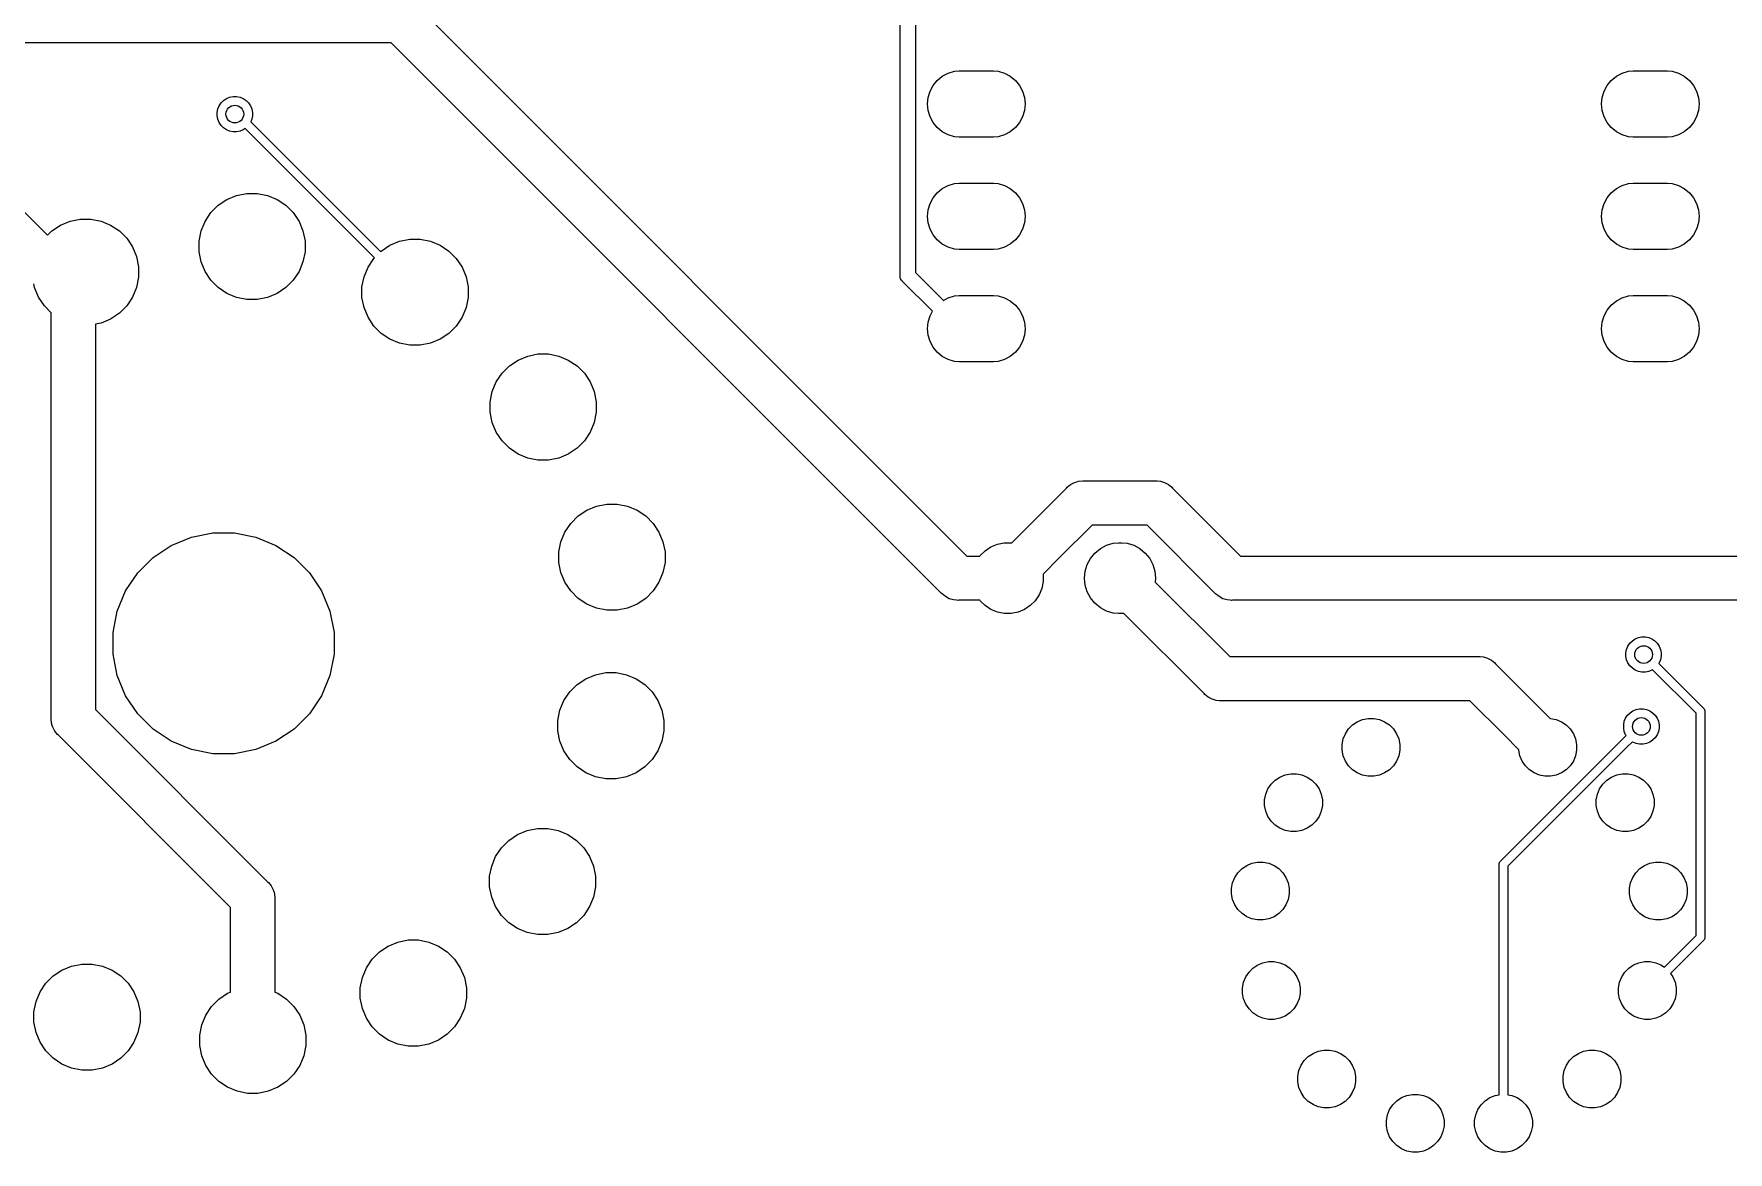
# Model space of a CAD drawing. Extents: x 69 to 174, y -100 to -50.
# Drawn here: x 113.82 to 152.13, y -100.4 to -75.12 of the extents above; entities that cross this region are included whole.
import ezdxf

# ---------------------------------------------------------------- set-up
doc = ezdxf.new("R2010")
doc.units = 0
doc.layers.add('BLACK', color=7, linetype='CONTINUOUS')

msp = doc.modelspace()

# ---------------------------------------------------------------- linework, layer by layer
at = {"layer": 'BLACK', "linetype": 'CONTINUOUS'}
for p, q in [((133.406, -80.5812), (133.406, -66.597)), ((133.756, -66.5331), (133.756, -80.5173)), ((122.48, -74.4922), (134.915, -86.9268)), ((121.902, -75.3284), (111.15, -75.3284)), ((134.337, -87.763), (121.902, -75.3284)), ((110.274, -75.813), (114.131, -79.67)), ((134.152, -76.289), (134.245, -76.1747)), ((134.245, -76.1747), (134.36, -76.0809)), ((134.36, -76.0809), (134.49, -76.0112)), ((134.49, -76.0112), (134.632, -75.9683)), ((134.632, -75.9683), (134.742, -75.9574)), ((134.742, -75.9574), (135.514, -75.9574)), ((135.514, -75.9574), (135.624, -75.9683)), ((135.624, -75.9683), (135.766, -76.0112)), ((135.766, -76.0112), (135.896, -76.0809)), ((135.896, -76.0809), (136.011, -76.1747)), ((136.011, -76.1747), (136.104, -76.289)), ((149.392, -76.289), (149.485, -76.1747)), ((149.485, -76.1747), (149.6, -76.0809)), ((149.6, -76.0809), (149.73, -76.0112)), ((149.73, -76.0112), (149.872, -75.9683)), ((149.872, -75.9683), (149.982, -75.9574)), ((149.982, -75.9574), (150.754, -75.9574)), ((150.754, -75.9574), (150.864, -75.9683)), ((150.864, -75.9683), (151.006, -76.0112)), ((151.006, -76.0112), (151.136, -76.0809)), ((151.136, -76.0809), (151.251, -76.1747)), ((151.251, -76.1747), (151.344, -76.289)), ((118.109, -76.6259), (118.175, -76.5821)), ((118.175, -76.5821), (118.247, -76.552)), ((118.247, -76.552), (118.325, -76.5366)), ((118.325, -76.5366), (118.403, -76.5366)), ((118.403, -76.5366), (118.481, -76.552)), ((118.481, -76.552), (118.553, -76.5821)), ((118.553, -76.5821), (118.619, -76.6259)), ((134.025, -76.708), (134.039, -76.5609)), ((134.039, -76.5609), (134.082, -76.4194)), ((134.082, -76.4194), (134.152, -76.289)), ((136.104, -76.289), (136.174, -76.4194)), ((136.174, -76.4194), (136.217, -76.5609)), ((136.217, -76.5609), (136.231, -76.708)), ((149.265, -76.708), (149.279, -76.5609)), ((149.279, -76.5609), (149.322, -76.4194)), ((149.322, -76.4194), (149.392, -76.289)), ((151.344, -76.289), (151.414, -76.4194)), ((151.414, -76.4194), (151.457, -76.5609)), ((151.457, -76.5609), (151.471, -76.708)), ((117.964, -76.8972), (117.979, -76.8199)), ((117.964, -76.976), (117.964, -76.8972)), ((117.979, -77.0533), (117.964, -76.976)), ((117.979, -76.8199), (118.01, -76.7471)), ((118.01, -76.7471), (118.053, -76.6816)), ((118.053, -76.6816), (118.109, -76.6259)), ((118.619, -76.6259), (118.675, -76.6816)), ((118.675, -76.6816), (118.718, -76.7471)), ((118.718, -76.7471), (118.749, -76.8199)), ((118.749, -76.8199), (118.764, -76.8972)), ((118.764, -76.976), (118.749, -77.0533)), ((118.764, -76.8972), (118.764, -76.976)), ((134.039, -76.8551), (134.025, -76.708)), ((134.082, -76.9966), (134.039, -76.8551)), ((136.217, -76.8551), (136.174, -76.9966)), ((136.231, -76.708), (136.217, -76.8551)), ((149.279, -76.8551), (149.265, -76.708)), ((149.322, -76.9966), (149.279, -76.8551)), ((151.457, -76.8551), (151.414, -76.9966)), ((151.471, -76.708), (151.457, -76.8551)), ((118.01, -77.1261), (117.979, -77.0533)), ((118.053, -77.1916), (118.01, -77.1261)), ((118.109, -77.2473), (118.053, -77.1916)), ((118.175, -77.2911), (118.109, -77.2473)), ((118.247, -77.3212), (118.175, -77.2911)), ((118.325, -77.3366), (118.247, -77.3212)), ((118.403, -77.3366), (118.325, -77.3366)), ((118.481, -77.3212), (118.403, -77.3366)), ((118.553, -77.2911), (118.481, -77.3212)), ((118.597, -77.2623), (118.553, -77.2911)), ((121.52, -80.1855), (118.597, -77.2623)), ((118.749, -77.0533), (118.726, -77.1086)), ((118.726, -77.1086), (121.661, -80.0441)), ((134.152, -77.127), (134.082, -76.9966)), ((134.245, -77.2413), (134.152, -77.127)), ((134.36, -77.3351), (134.245, -77.2413)), ((134.49, -77.4048), (134.36, -77.3351)), ((135.896, -77.3351), (135.766, -77.4048)), ((136.011, -77.2413), (135.896, -77.3351)), ((136.104, -77.127), (136.011, -77.2413)), ((136.174, -76.9966), (136.104, -77.127)), ((149.392, -77.127), (149.322, -76.9966)), ((149.485, -77.2413), (149.392, -77.127)), ((149.6, -77.3351), (149.485, -77.2413)), ((149.73, -77.4048), (149.6, -77.3351)), ((151.136, -77.3351), (151.006, -77.4048)), ((151.251, -77.2413), (151.136, -77.3351)), ((151.344, -77.127), (151.251, -77.2413)), ((151.414, -76.9966), (151.344, -77.127)), ((134.632, -77.4477), (134.49, -77.4048)), ((134.742, -77.4586), (134.632, -77.4477)), ((135.514, -77.4586), (134.742, -77.4586)), ((135.624, -77.4477), (135.514, -77.4586)), ((135.766, -77.4048), (135.624, -77.4477)), ((149.872, -77.4477), (149.73, -77.4048)), ((149.982, -77.4586), (149.872, -77.4477)), ((150.754, -77.4586), (149.982, -77.4586)), ((150.864, -77.4477), (150.754, -77.4586)), ((151.006, -77.4048), (150.864, -77.4477)), ((134.49, -78.5512), (134.632, -78.5083)), ((134.632, -78.5083), (134.742, -78.4974)), ((134.742, -78.4974), (135.514, -78.4974)), ((135.514, -78.4974), (135.624, -78.5083)), ((135.624, -78.5083), (135.766, -78.5512)), ((149.73, -78.5512), (149.872, -78.5083)), ((149.872, -78.5083), (149.982, -78.4974)), ((149.982, -78.4974), (150.754, -78.4974)), ((150.754, -78.4974), (150.864, -78.5083)), ((150.864, -78.5083), (151.006, -78.5512)), ((117.988, -78.9975), (118.185, -78.8663)), ((118.185, -78.8663), (118.403, -78.7759)), ((118.403, -78.7759), (118.635, -78.7298)), ((118.635, -78.7298), (118.871, -78.7298)), ((118.871, -78.7298), (119.102, -78.7759)), ((119.102, -78.7759), (119.321, -78.8663)), ((119.321, -78.8663), (119.517, -78.9975)), ((134.082, -78.9594), (134.152, -78.829)), ((134.152, -78.829), (134.245, -78.7147)), ((134.245, -78.7147), (134.36, -78.6209)), ((134.36, -78.6209), (134.49, -78.5512)), ((135.766, -78.5512), (135.896, -78.6209)), ((135.896, -78.6209), (136.011, -78.7147)), ((136.011, -78.7147), (136.104, -78.829)), ((136.104, -78.829), (136.174, -78.9594)), ((149.322, -78.9594), (149.392, -78.829)), ((149.392, -78.829), (149.485, -78.7147)), ((149.485, -78.7147), (149.6, -78.6209)), ((149.6, -78.6209), (149.73, -78.5512)), ((151.006, -78.5512), (151.136, -78.6209)), ((151.136, -78.6209), (151.251, -78.7147)), ((151.251, -78.7147), (151.344, -78.829)), ((151.344, -78.829), (151.414, -78.9594)), ((117.69, -79.3608), (117.821, -79.1645)), ((117.821, -79.1645), (117.988, -78.9975)), ((119.517, -78.9975), (119.684, -79.1645)), ((119.684, -79.1645), (119.815, -79.3608)), ((134.025, -79.248), (134.039, -79.1009)), ((134.039, -79.3951), (134.025, -79.248)), ((134.039, -79.1009), (134.082, -78.9594)), ((136.174, -78.9594), (136.217, -79.1009)), ((136.217, -79.1009), (136.231, -79.248)), ((136.231, -79.248), (136.217, -79.3951)), ((149.265, -79.248), (149.279, -79.1009)), ((149.279, -79.3951), (149.265, -79.248)), ((149.279, -79.1009), (149.322, -78.9594)), ((151.414, -78.9594), (151.457, -79.1009)), ((151.457, -79.1009), (151.471, -79.248)), ((151.471, -79.248), (151.457, -79.3951)), ((114.131, -79.67), (114.224, -79.5766)), ((114.224, -79.5766), (114.42, -79.4454)), ((114.42, -79.4454), (114.639, -79.355)), ((114.639, -79.355), (114.87, -79.309)), ((114.87, -79.309), (115.106, -79.309)), ((115.106, -79.309), (115.338, -79.355)), ((115.338, -79.355), (115.556, -79.4454)), ((115.556, -79.4454), (115.753, -79.5766)), ((115.753, -79.5766), (115.92, -79.7436)), ((117.554, -79.8106), (117.6, -79.579)), ((117.6, -79.579), (117.69, -79.3608)), ((119.815, -79.3608), (119.905, -79.579)), ((119.905, -79.579), (119.951, -79.8106)), ((134.082, -79.5366), (134.039, -79.3951)), ((134.152, -79.667), (134.082, -79.5366)), ((134.245, -79.7813), (134.152, -79.667)), ((136.104, -79.667), (136.011, -79.7813)), ((136.174, -79.5366), (136.104, -79.667)), ((136.217, -79.3951), (136.174, -79.5366)), ((149.322, -79.5366), (149.279, -79.3951)), ((149.392, -79.667), (149.322, -79.5366)), ((149.485, -79.7813), (149.392, -79.667)), ((151.344, -79.667), (151.251, -79.7813)), ((151.414, -79.5366), (151.344, -79.667)), ((151.457, -79.3951), (151.414, -79.5366)), ((115.92, -79.7436), (116.051, -79.94)), ((116.051, -79.94), (116.141, -80.1581)), ((117.554, -80.0468), (117.554, -79.8106)), ((117.6, -80.2784), (117.554, -80.0468)), ((119.951, -80.0468), (119.905, -80.2784)), ((119.951, -79.8106), (119.951, -80.0468)), ((121.661, -80.0441), (121.674, -80.0313)), ((121.674, -80.0313), (121.87, -79.9001)), ((121.87, -79.9001), (122.088, -79.8097)), ((122.088, -79.8097), (122.32, -79.7636)), ((122.32, -79.7636), (122.556, -79.7636)), ((122.556, -79.7636), (122.788, -79.8097)), ((122.788, -79.8097), (123.006, -79.9001)), ((123.006, -79.9001), (123.202, -80.0313)), ((123.202, -80.0313), (123.369, -80.1983)), ((134.36, -79.8751), (134.245, -79.7813)), ((134.49, -79.9448), (134.36, -79.8751)), ((134.632, -79.9877), (134.49, -79.9448)), ((134.742, -79.9986), (134.632, -79.9877)), ((135.514, -79.9986), (134.742, -79.9986)), ((135.624, -79.9877), (135.514, -79.9986)), ((135.766, -79.9448), (135.624, -79.9877)), ((135.896, -79.8751), (135.766, -79.9448)), ((136.011, -79.7813), (135.896, -79.8751)), ((149.6, -79.8751), (149.485, -79.7813)), ((149.73, -79.9448), (149.6, -79.8751)), ((149.872, -79.9877), (149.73, -79.9448)), ((149.982, -79.9986), (149.872, -79.9877)), ((150.754, -79.9986), (149.982, -79.9986)), ((150.864, -79.9877), (150.754, -79.9986)), ((151.006, -79.9448), (150.864, -79.9877)), ((151.136, -79.8751), (151.006, -79.9448)), ((151.251, -79.7813), (151.136, -79.8751)), ((116.141, -80.1581), (116.187, -80.3898)), ((116.187, -80.3898), (116.187, -80.6259)), ((117.69, -80.4966), (117.6, -80.2784)), ((119.905, -80.2784), (119.815, -80.4966)), ((121.285, -80.6128), (121.376, -80.3946)), ((121.376, -80.3946), (121.507, -80.1983)), ((121.507, -80.1983), (121.52, -80.1855)), ((123.369, -80.1983), (123.501, -80.3946)), ((123.501, -80.3946), (123.591, -80.6128)), ((113.836, -80.8575), (113.819, -80.7719)), ((116.187, -80.6259), (116.141, -80.8575)), ((117.821, -80.693), (117.69, -80.4966)), ((117.988, -80.86), (117.821, -80.693)), ((119.684, -80.693), (119.517, -80.86)), ((119.815, -80.4966), (119.684, -80.693)), ((121.239, -80.8444), (121.285, -80.6128)), ((123.591, -80.6128), (123.637, -80.8444)), ((133.405, -80.5898), (133.406, -80.5812)), ((133.408, -80.6241), (133.405, -80.5898)), ((133.409, -80.6259), (133.408, -80.6241)), ((133.418, -80.6571), (133.409, -80.6259)), ((133.434, -80.6875), (133.418, -80.6571)), ((133.456, -80.7141), (133.434, -80.6875)), ((133.463, -80.7196), (133.456, -80.7141)), ((134.138, -81.3947), (133.463, -80.7196)), ((133.756, -80.5173), (134.385, -81.1472)), ((113.926, -81.0757), (113.836, -80.8575)), ((114.057, -81.2721), (113.926, -81.0757)), ((116.051, -81.0757), (115.92, -81.2721)), ((116.141, -80.8575), (116.051, -81.0757)), ((118.185, -80.9912), (117.988, -80.86)), ((118.403, -81.0815), (118.185, -80.9912)), ((118.635, -81.1276), (118.403, -81.0815)), ((118.871, -81.1276), (118.635, -81.1276)), ((119.102, -81.0815), (118.871, -81.1276)), ((119.321, -80.9912), (119.102, -81.0815)), ((119.517, -80.86), (119.321, -80.9912)), ((121.239, -81.0806), (121.239, -80.8444)), ((121.285, -81.3122), (121.239, -81.0806)), ((123.637, -81.0806), (123.591, -81.3122)), ((123.637, -80.8444), (123.637, -81.0806)), ((134.385, -81.1472), (134.49, -81.0912)), ((134.49, -81.0912), (134.632, -81.0483)), ((134.632, -81.0483), (134.742, -81.0374)), ((134.742, -81.0374), (135.514, -81.0374)), ((135.514, -81.0374), (135.624, -81.0483)), ((135.624, -81.0483), (135.766, -81.0912)), ((135.766, -81.0912), (135.896, -81.1609)), ((135.896, -81.1609), (136.011, -81.2547)), ((149.485, -81.2547), (149.6, -81.1609)), ((149.6, -81.1609), (149.73, -81.0912)), ((149.73, -81.0912), (149.872, -81.0483)), ((149.872, -81.0483), (149.982, -81.0374)), ((149.982, -81.0374), (150.754, -81.0374)), ((150.754, -81.0374), (150.864, -81.0483)), ((150.864, -81.0483), (151.006, -81.0912)), ((151.006, -81.0912), (151.136, -81.1609)), ((151.136, -81.1609), (151.251, -81.2547)), ((114.211, -81.4256), (114.057, -81.2721)), ((114.211, -90.5815), (114.211, -81.4256)), ((115.556, -81.5703), (115.338, -81.6606)), ((115.753, -81.4391), (115.556, -81.5703)), ((115.92, -81.2721), (115.753, -81.4391)), ((121.376, -81.5304), (121.285, -81.3122)), ((121.507, -81.7267), (121.376, -81.5304)), ((123.501, -81.5304), (123.369, -81.7267)), ((123.591, -81.3122), (123.501, -81.5304)), ((134.039, -81.6409), (134.082, -81.4994)), ((134.082, -81.4994), (134.138, -81.3947)), ((136.011, -81.2547), (136.104, -81.369)), ((136.104, -81.369), (136.174, -81.4994)), ((136.174, -81.4994), (136.217, -81.6409)), ((149.279, -81.6409), (149.322, -81.4994)), ((149.322, -81.4994), (149.392, -81.369)), ((149.392, -81.369), (149.485, -81.2547)), ((151.251, -81.2547), (151.344, -81.369)), ((151.344, -81.369), (151.414, -81.4994)), ((151.414, -81.4994), (151.457, -81.6409)), ((115.338, -81.6606), (115.211, -81.686)), ((115.211, -81.686), (115.211, -90.3989)), ((121.674, -81.8937), (121.507, -81.7267)), ((121.87, -82.0249), (121.674, -81.8937)), ((123.202, -81.8937), (123.006, -82.0249)), ((123.369, -81.7267), (123.202, -81.8937)), ((134.025, -81.788), (134.039, -81.6409)), ((134.039, -81.9351), (134.025, -81.788)), ((134.082, -82.0766), (134.039, -81.9351)), ((136.217, -81.9351), (136.174, -82.0766)), ((136.217, -81.6409), (136.231, -81.788)), ((136.231, -81.788), (136.217, -81.9351)), ((149.265, -81.788), (149.279, -81.6409)), ((149.279, -81.9351), (149.265, -81.788)), ((149.322, -82.0766), (149.279, -81.9351)), ((151.457, -81.9351), (151.414, -82.0766)), ((151.457, -81.6409), (151.471, -81.788)), ((151.471, -81.788), (151.457, -81.9351)), ((122.088, -82.1153), (121.87, -82.0249)), ((122.32, -82.1614), (122.088, -82.1153)), ((122.556, -82.1614), (122.32, -82.1614)), ((122.788, -82.1153), (122.556, -82.1614)), ((123.006, -82.0249), (122.788, -82.1153)), ((134.152, -82.207), (134.082, -82.0766)), ((134.245, -82.3213), (134.152, -82.207)), ((134.36, -82.4151), (134.245, -82.3213)), ((136.011, -82.3213), (135.896, -82.4151)), ((136.104, -82.207), (136.011, -82.3213)), ((136.174, -82.0766), (136.104, -82.207)), ((149.392, -82.207), (149.322, -82.0766)), ((149.485, -82.3213), (149.392, -82.207)), ((149.6, -82.4151), (149.485, -82.3213)), ((151.251, -82.3213), (151.136, -82.4151)), ((151.344, -82.207), (151.251, -82.3213)), ((151.414, -82.0766), (151.344, -82.207)), ((124.405, -82.7941), (124.572, -82.6271)), ((124.572, -82.6271), (124.768, -82.4959)), ((124.768, -82.4959), (124.987, -82.4056)), ((124.987, -82.4056), (125.218, -82.3595)), ((125.218, -82.3595), (125.454, -82.3595)), ((125.454, -82.3595), (125.686, -82.4056)), ((125.686, -82.4056), (125.904, -82.4959)), ((125.904, -82.4959), (126.101, -82.6271)), ((126.101, -82.6271), (126.268, -82.7941)), ((134.49, -82.4848), (134.36, -82.4151)), ((134.632, -82.5277), (134.49, -82.4848)), ((134.742, -82.5386), (134.632, -82.5277)), ((135.514, -82.5386), (134.742, -82.5386)), ((135.624, -82.5277), (135.514, -82.5386)), ((135.766, -82.4848), (135.624, -82.5277)), ((135.896, -82.4151), (135.766, -82.4848)), ((149.73, -82.4848), (149.6, -82.4151)), ((149.872, -82.5277), (149.73, -82.4848)), ((149.982, -82.5386), (149.872, -82.5277)), ((150.754, -82.5386), (149.982, -82.5386)), ((150.864, -82.5277), (150.754, -82.5386)), ((151.006, -82.4848), (150.864, -82.5277)), ((151.136, -82.4151), (151.006, -82.4848)), ((124.183, -83.2087), (124.274, -82.9905)), ((124.274, -82.9905), (124.405, -82.7941)), ((126.268, -82.7941), (126.399, -82.9905)), ((126.399, -82.9905), (126.489, -83.2087)), ((124.137, -83.4403), (124.183, -83.2087)), ((124.137, -83.6765), (124.137, -83.4403)), ((126.489, -83.2087), (126.535, -83.4403)), ((126.535, -83.4403), (126.535, -83.6765)), ((124.183, -83.9081), (124.137, -83.6765)), ((126.535, -83.6765), (126.489, -83.9081)), ((124.274, -84.1263), (124.183, -83.9081)), ((124.405, -84.3226), (124.274, -84.1263)), ((126.399, -84.1263), (126.268, -84.3226)), ((126.489, -83.9081), (126.399, -84.1263)), ((124.572, -84.4896), (124.405, -84.3226)), ((124.768, -84.6208), (124.572, -84.4896)), ((124.987, -84.7112), (124.768, -84.6208)), ((125.904, -84.6208), (125.686, -84.7112)), ((126.101, -84.4896), (125.904, -84.6208)), ((126.268, -84.3226), (126.101, -84.4896)), ((125.218, -84.7573), (124.987, -84.7112)), ((125.454, -84.7573), (125.218, -84.7573)), ((125.686, -84.7112), (125.454, -84.7573)), ((136.303, -86.2559), (137.168, -85.3906)), ((137.168, -85.3906), (137.184, -85.3715)), ((137.184, -85.3715), (137.26, -85.3091)), ((137.26, -85.3091), (137.347, -85.2626)), ((137.347, -85.2626), (137.4, -85.2465)), ((137.4, -85.2465), (137.441, -85.234)), ((137.441, -85.234), (137.539, -85.2244)), ((137.539, -85.2244), (137.564, -85.2268)), ((137.564, -85.2268), (139.171, -85.2268)), ((139.171, -85.2268), (139.195, -85.2244)), ((139.195, -85.2244), (139.22, -85.2268)), ((139.22, -85.2268), (139.293, -85.234)), ((139.293, -85.234), (139.387, -85.2626)), ((139.387, -85.2626), (139.474, -85.3091)), ((139.474, -85.3091), (139.55, -85.3715)), ((139.55, -85.3715), (139.566, -85.3906)), ((139.566, -85.3906), (141.102, -86.9268)), ((126.323, -85.8894), (126.541, -85.799)), ((126.541, -85.799), (126.773, -85.7529)), ((126.773, -85.7529), (127.009, -85.7529)), ((127.009, -85.7529), (127.24, -85.799)), ((127.24, -85.799), (127.459, -85.8894)), ((125.828, -86.3839), (125.96, -86.1876)), ((125.96, -86.1876), (126.127, -86.0206)), ((126.127, -86.0206), (126.323, -85.8894)), ((127.459, -85.8894), (127.655, -86.0206)), ((127.655, -86.0206), (127.822, -86.1876)), ((127.822, -86.1876), (127.953, -86.3839)), ((116.926, -86.6851), (117.381, -86.4967)), ((117.381, -86.4967), (117.864, -86.4006)), ((117.864, -86.4006), (118.356, -86.4006)), ((118.356, -86.4006), (118.839, -86.4967)), ((118.839, -86.4967), (119.294, -86.6851)), ((125.738, -86.6021), (125.828, -86.3839)), ((127.953, -86.3839), (128.044, -86.6021)), ((135.93, -86.6291), (136.303, -86.2559)), ((136.303, -86.2559), (136.303, -86.2559)), ((137.746, -86.2268), (137.01, -86.963)), ((138.988, -86.2268), (137.746, -86.2268)), ((140.524, -87.763), (138.988, -86.2268)), ((116.517, -86.9586), (116.926, -86.6851)), ((119.294, -86.6851), (119.703, -86.9586)), ((125.692, -86.8337), (125.738, -86.6021)), ((125.692, -87.0699), (125.692, -86.8337)), ((128.044, -86.6021), (128.09, -86.8337)), ((128.09, -86.8337), (128.09, -87.0699)), ((134.915, -86.9268), (135.211, -86.9268)), ((135.211, -86.9268), (135.218, -86.9168)), ((135.218, -86.9168), (135.329, -86.8054)), ((135.329, -86.8054), (135.46, -86.7178)), ((135.46, -86.7178), (135.606, -86.6575)), ((135.606, -86.6575), (135.76, -86.6268)), ((135.76, -86.6268), (135.918, -86.6268)), ((135.918, -86.6268), (135.93, -86.6291)), ((137.711, -86.9802), (137.811, -86.8584)), ((137.811, -86.8584), (137.933, -86.7584)), ((137.933, -86.7584), (138.072, -86.6841)), ((138.072, -86.6841), (138.222, -86.6384)), ((138.222, -86.6384), (138.34, -86.6268)), ((138.34, -86.6268), (138.418, -86.6268)), ((138.418, -86.6268), (138.536, -86.6384)), ((138.536, -86.6384), (138.687, -86.6841)), ((138.687, -86.6841), (138.826, -86.7584)), ((138.826, -86.7584), (138.948, -86.8584)), ((138.948, -86.8584), (139.048, -86.9802)), ((141.102, -86.9268), (155.506, -86.9268)), ((115.895, -87.7161), (116.169, -87.3068)), ((116.169, -87.3068), (116.517, -86.9586)), ((119.703, -86.9586), (120.051, -87.3068)), ((120.051, -87.3068), (120.325, -87.7161)), ((125.738, -87.3015), (125.692, -87.0699)), ((125.828, -87.5197), (125.738, -87.3015)), ((128.044, -87.3015), (127.953, -87.5197)), ((128.09, -87.0699), (128.044, -87.3015)), ((137.01, -86.963), (136.637, -87.3362)), ((136.637, -87.3362), (136.639, -87.348)), ((137.01, -86.963), (137.01, -86.963)), ((137.575, -87.4268), (137.591, -87.27)), ((137.591, -87.27), (137.637, -87.1192)), ((137.637, -87.1192), (137.711, -86.9802)), ((139.048, -86.9802), (139.122, -87.1192)), ((139.122, -87.1192), (139.168, -87.27)), ((139.168, -87.27), (139.183, -87.4268)), ((115.707, -88.171), (115.895, -87.7161)), ((120.325, -87.7161), (120.513, -88.171)), ((125.96, -87.7161), (125.828, -87.5197)), ((126.127, -87.8831), (125.96, -87.7161)), ((127.822, -87.7161), (127.655, -87.8831)), ((127.953, -87.5197), (127.822, -87.7161)), ((136.608, -87.6602), (136.548, -87.8057)), ((136.639, -87.5056), (136.608, -87.6602)), ((136.639, -87.348), (136.639, -87.5056)), ((137.591, -87.5836), (137.575, -87.4268)), ((137.637, -87.7344), (137.591, -87.5836)), ((139.183, -87.4268), (139.174, -87.5149)), ((139.174, -87.5149), (140.859, -89.1993)), ((126.323, -88.0143), (126.127, -87.8831)), ((126.541, -88.1046), (126.323, -88.0143)), ((127.459, -88.0143), (127.24, -88.1046)), ((127.655, -87.8831), (127.459, -88.0143)), ((134.353, -87.7821), (134.337, -87.763)), ((134.429, -87.8445), (134.353, -87.7821)), ((134.516, -87.891), (134.429, -87.8445)), ((134.61, -87.9196), (134.516, -87.891)), ((134.683, -87.9268), (134.61, -87.9196)), ((134.708, -87.9292), (134.683, -87.9268)), ((134.683, -87.9268), (134.683, -87.9268)), ((134.732, -87.9268), (134.708, -87.9292)), ((135.211, -87.9268), (134.732, -87.9268)), ((135.218, -87.9368), (135.211, -87.9268)), ((135.329, -88.0482), (135.218, -87.9368)), ((135.46, -88.1358), (135.329, -88.0482)), ((136.349, -88.0482), (136.218, -88.1358)), ((136.461, -87.9368), (136.349, -88.0482)), ((136.548, -87.8057), (136.461, -87.9368)), ((137.711, -87.8734), (137.637, -87.7344)), ((137.811, -87.9952), (137.711, -87.8734)), ((137.933, -88.0952), (137.811, -87.9952)), ((138.072, -88.1695), (137.933, -88.0952)), ((140.54, -87.7821), (140.524, -87.763)), ((140.616, -87.8445), (140.54, -87.7821)), ((140.703, -87.891), (140.616, -87.8445)), ((140.797, -87.9196), (140.703, -87.891)), ((140.871, -87.9268), (140.797, -87.9196)), ((140.895, -87.9292), (140.871, -87.9268)), ((140.871, -87.9268), (140.871, -87.9268)), ((140.92, -87.9268), (140.895, -87.9292)), ((155.506, -87.9268), (140.92, -87.9268)), ((115.611, -88.6538), (115.707, -88.171)), ((120.513, -88.171), (120.609, -88.6538)), ((126.773, -88.1507), (126.541, -88.1046)), ((127.009, -88.1507), (126.773, -88.1507)), ((127.24, -88.1046), (127.009, -88.1507)), ((135.606, -88.1961), (135.46, -88.1358)), ((135.76, -88.2268), (135.606, -88.1961)), ((135.918, -88.2268), (135.76, -88.2268)), ((136.073, -88.1961), (135.918, -88.2268)), ((136.218, -88.1358), (136.073, -88.1961)), ((138.222, -88.2152), (138.072, -88.1695)), ((138.34, -88.2268), (138.222, -88.2152)), ((138.418, -88.2268), (138.34, -88.2268)), ((138.467, -88.222), (138.418, -88.2268)), ((140.281, -90.0354), (138.467, -88.222)), ((115.611, -89.1462), (115.611, -88.6538)), ((120.609, -88.6538), (120.609, -89.1462)), ((149.905, -88.899), (149.961, -88.8433)), ((149.961, -88.8433), (150.026, -88.7995)), ((150.026, -88.7995), (150.099, -88.7694)), ((150.099, -88.7694), (150.176, -88.754)), ((150.176, -88.754), (150.255, -88.754)), ((150.255, -88.754), (150.332, -88.7694)), ((150.332, -88.7694), (150.405, -88.7995)), ((150.405, -88.7995), (150.471, -88.8433)), ((150.471, -88.8433), (150.526, -88.899)), ((115.707, -89.629), (115.611, -89.1462)), ((120.609, -89.1462), (120.513, -89.629)), ((140.859, -89.1993), (146.472, -89.1993)), ((146.472, -89.1993), (146.496, -89.1968)), ((146.496, -89.1968), (146.521, -89.1993)), ((146.521, -89.1993), (146.594, -89.2065)), ((146.594, -89.2065), (146.688, -89.2351)), ((146.688, -89.2351), (146.775, -89.2815)), ((149.816, -89.1146), (149.831, -89.0373)), ((149.816, -89.1934), (149.816, -89.1146)), ((149.831, -89.2707), (149.816, -89.1934)), ((149.831, -89.0373), (149.861, -88.9645)), ((149.861, -88.9645), (149.905, -88.899)), ((150.526, -88.899), (150.57, -88.9645)), ((150.57, -88.9645), (150.6, -89.0373)), ((150.6, -89.0373), (150.616, -89.1146)), ((150.616, -89.1934), (150.6, -89.2707)), ((150.616, -89.1146), (150.616, -89.1934)), ((115.895, -90.0839), (115.707, -89.629)), ((120.513, -89.629), (120.325, -90.0839)), ((126.3, -89.6994), (126.518, -89.609)), ((126.518, -89.609), (126.75, -89.5629)), ((126.75, -89.5629), (126.986, -89.5629)), ((126.986, -89.5629), (127.218, -89.609)), ((127.218, -89.609), (127.436, -89.6994)), ((146.775, -89.2815), (146.851, -89.344)), ((146.851, -89.344), (146.867, -89.3631)), ((146.867, -89.3631), (147.767, -90.2631)), ((149.861, -89.3435), (149.831, -89.2707)), ((149.905, -89.409), (149.861, -89.3435)), ((149.961, -89.4647), (149.905, -89.409)), ((150.026, -89.5085), (149.961, -89.4647)), ((150.099, -89.5386), (150.026, -89.5085)), ((150.176, -89.554), (150.099, -89.5386)), ((150.255, -89.554), (150.176, -89.554)), ((150.332, -89.5386), (150.255, -89.554)), ((150.405, -89.5085), (150.332, -89.5386)), ((150.419, -89.499), (150.405, -89.5085)), ((151.401, -90.4809), (150.419, -89.499)), ((150.57, -89.3435), (150.561, -89.3576)), ((150.561, -89.3576), (151.568, -90.3653)), ((150.6, -89.2707), (150.57, -89.3435)), ((125.805, -90.1939), (125.937, -89.9976)), ((125.937, -89.9976), (126.104, -89.8306)), ((126.104, -89.8306), (126.3, -89.6994)), ((127.436, -89.6994), (127.632, -89.8306)), ((127.632, -89.8306), (127.799, -89.9976)), ((127.799, -89.9976), (127.93, -90.1939)), ((115.211, -90.3989), (119.104, -94.2923)), ((116.169, -90.4932), (115.895, -90.0839)), ((120.325, -90.0839), (120.051, -90.4932)), ((125.715, -90.4121), (125.805, -90.1939)), ((127.93, -90.1939), (128.021, -90.4121)), ((140.296, -90.0545), (140.281, -90.0354)), ((140.373, -90.117), (140.296, -90.0545)), ((140.459, -90.1634), (140.373, -90.117)), ((140.554, -90.192), (140.459, -90.1634)), ((140.627, -90.1993), (140.554, -90.192)), ((140.652, -90.2017), (140.627, -90.1993)), ((140.627, -90.1993), (140.627, -90.1993)), ((140.676, -90.1993), (140.652, -90.2017)), ((146.289, -90.1993), (140.676, -90.1993)), ((147.06, -90.9702), (146.289, -90.1993)), ((147.767, -90.2631), (147.767, -90.2631)), ((147.767, -90.2631), (148.103, -90.5993)), ((149.975, -90.4251), (150.048, -90.395)), ((150.048, -90.395), (150.125, -90.3796)), ((150.125, -90.3796), (150.204, -90.3796)), ((150.204, -90.3796), (150.281, -90.395)), ((150.281, -90.395), (150.354, -90.4251)), ((151.568, -90.3653), (151.572, -90.3685)), ((151.572, -90.3685), (151.585, -90.3837)), ((151.585, -90.3837), (151.594, -90.4011)), ((151.594, -90.4011), (151.6, -90.4199)), ((114.208, -90.606), (114.211, -90.5815)), ((114.218, -90.7041), (114.208, -90.606)), ((114.235, -90.76), (114.218, -90.7041)), ((114.246, -90.7983), (114.235, -90.76)), ((116.517, -90.8414), (116.169, -90.4932)), ((120.051, -90.4932), (119.703, -90.8414)), ((125.669, -90.6437), (125.715, -90.4121)), ((125.669, -90.8799), (125.669, -90.6437)), ((128.021, -90.4121), (128.067, -90.6437)), ((128.067, -90.6437), (128.067, -90.8799)), ((143.544, -90.8359), (143.635, -90.745)), ((143.635, -90.745), (143.742, -90.6736)), ((143.742, -90.6736), (143.861, -90.6243)), ((143.861, -90.6243), (143.987, -90.5993)), ((143.987, -90.5993), (144.115, -90.5993)), ((144.115, -90.5993), (144.241, -90.6243)), ((144.241, -90.6243), (144.36, -90.6736)), ((144.36, -90.6736), (144.467, -90.745)), ((144.467, -90.745), (144.558, -90.8359)), ((148.103, -90.5993), (148.113, -90.5993)), ((148.113, -90.5993), (148.239, -90.6243)), ((148.239, -90.6243), (148.358, -90.6736)), ((148.358, -90.6736), (148.465, -90.745)), ((148.465, -90.745), (148.556, -90.8359)), ((149.765, -90.7402), (149.78, -90.6629)), ((149.765, -90.819), (149.765, -90.7402)), ((149.78, -90.6629), (149.81, -90.5901)), ((149.81, -90.5901), (149.854, -90.5246)), ((149.854, -90.5246), (149.91, -90.4689)), ((149.91, -90.4689), (149.975, -90.4251)), ((150.354, -90.4251), (150.42, -90.4689)), ((150.42, -90.4689), (150.475, -90.5246)), ((150.475, -90.5246), (150.519, -90.5901)), ((150.519, -90.5901), (150.549, -90.6629)), ((150.549, -90.6629), (150.565, -90.7402)), ((150.565, -90.7402), (150.565, -90.819)), ((151.401, -95.5055), (151.401, -90.4809)), ((151.6, -90.4199), (151.601, -90.4346)), ((151.601, -90.4346), (151.601, -90.4346)), ((151.601, -90.4346), (151.602, -90.4395)), ((151.602, -90.4395), (151.601, -90.4444)), ((151.601, -90.4444), (151.601, -95.542)), ((114.293, -90.8852), (114.246, -90.7983)), ((114.355, -90.9613), (114.293, -90.8852)), ((114.374, -90.977), (114.355, -90.9613)), ((118.268, -94.8704), (114.374, -90.977)), ((116.926, -91.1149), (116.517, -90.8414)), ((117.381, -91.3033), (116.926, -91.1149)), ((119.294, -91.1149), (118.839, -91.3033)), ((119.703, -90.8414), (119.294, -91.1149)), ((125.715, -91.1115), (125.669, -90.8799)), ((125.805, -91.3297), (125.715, -91.1115)), ((128.021, -91.1115), (127.93, -91.3297)), ((128.067, -90.8799), (128.021, -91.1115)), ((143.398, -91.1877), (143.423, -91.0616)), ((143.423, -91.0616), (143.473, -90.9428)), ((143.473, -90.9428), (143.544, -90.8359)), ((144.558, -90.8359), (144.63, -90.9428)), ((144.63, -90.9428), (144.679, -91.0616)), ((144.679, -91.0616), (144.704, -91.1877)), ((146.981, -93.822), (149.698, -91.1054)), ((147.396, -91.3064), (147.06, -90.9702)), ((147.06, -90.9702), (147.06, -90.9702)), ((148.556, -90.8359), (148.627, -90.9428)), ((148.627, -90.9428), (148.677, -91.0616)), ((148.677, -91.0616), (148.702, -91.1877)), ((149.698, -91.1054), (149.82, -90.9832)), ((149.698, -91.1054), (149.698, -91.1054)), ((149.78, -90.8963), (149.765, -90.819)), ((149.81, -90.9691), (149.78, -90.8963)), ((149.82, -90.9832), (149.81, -90.9691)), ((149.961, -91.1246), (149.839, -91.2468)), ((149.975, -91.1341), (149.961, -91.1246)), ((150.048, -91.1642), (149.975, -91.1341)), ((150.125, -91.1796), (150.048, -91.1642)), ((150.281, -91.1642), (150.204, -91.1796)), ((150.354, -91.1341), (150.281, -91.1642)), ((150.42, -91.0903), (150.354, -91.1341)), ((150.475, -91.0346), (150.42, -91.0903)), ((150.519, -90.9691), (150.475, -91.0346)), ((150.549, -90.8963), (150.519, -90.9691)), ((150.565, -90.819), (150.549, -90.8963)), ((117.864, -91.3994), (117.381, -91.3033)), ((118.356, -91.3994), (117.864, -91.3994)), ((118.839, -91.3033), (118.356, -91.3994)), ((125.937, -91.5261), (125.805, -91.3297)), ((126.104, -91.6931), (125.937, -91.5261)), ((127.799, -91.5261), (127.632, -91.6931)), ((127.93, -91.3297), (127.799, -91.5261)), ((143.398, -91.3163), (143.398, -91.1877)), ((143.423, -91.4424), (143.398, -91.3163)), ((143.473, -91.5612), (143.423, -91.4424)), ((144.679, -91.4424), (144.63, -91.5612)), ((144.704, -91.3163), (144.679, -91.4424)), ((144.704, -91.1877), (144.704, -91.3163)), ((149.839, -91.2468), (147.148, -93.9376)), ((147.396, -91.3163), (147.396, -91.3064)), ((147.421, -91.4424), (147.396, -91.3163)), ((147.47, -91.5612), (147.421, -91.4424)), ((148.677, -91.4424), (148.627, -91.5612)), ((148.702, -91.3163), (148.677, -91.4424)), ((148.702, -91.1877), (148.702, -91.3163)), ((149.839, -91.2468), (149.839, -91.2468)), ((150.204, -91.1796), (150.125, -91.1796)), ((126.3, -91.8243), (126.104, -91.6931)), ((126.518, -91.9146), (126.3, -91.8243)), ((126.75, -91.9607), (126.518, -91.9146)), ((127.218, -91.9146), (126.986, -91.9607)), ((127.436, -91.8243), (127.218, -91.9146)), ((127.632, -91.6931), (127.436, -91.8243)), ((141.885, -91.9947), (141.992, -91.9232)), ((141.992, -91.9232), (142.111, -91.874)), ((142.111, -91.874), (142.237, -91.8489)), ((142.237, -91.8489), (142.365, -91.8489)), ((142.365, -91.8489), (142.491, -91.874)), ((142.491, -91.874), (142.61, -91.9232)), ((142.61, -91.9232), (142.717, -91.9947)), ((143.544, -91.6682), (143.473, -91.5612)), ((143.635, -91.7591), (143.544, -91.6682)), ((143.742, -91.8305), (143.635, -91.7591)), ((143.861, -91.8797), (143.742, -91.8305)), ((143.987, -91.9048), (143.861, -91.8797)), ((144.115, -91.9048), (143.987, -91.9048)), ((144.241, -91.8797), (144.115, -91.9048)), ((144.36, -91.8305), (144.241, -91.8797)), ((144.467, -91.7591), (144.36, -91.8305)), ((144.558, -91.6682), (144.467, -91.7591)), ((144.63, -91.5612), (144.558, -91.6682)), ((147.542, -91.6682), (147.47, -91.5612)), ((147.633, -91.7591), (147.542, -91.6682)), ((147.74, -91.8305), (147.633, -91.7591)), ((147.859, -91.8797), (147.74, -91.8305)), ((147.985, -91.9048), (147.859, -91.8797)), ((148.113, -91.9048), (147.985, -91.9048)), ((148.239, -91.8797), (148.113, -91.9048)), ((148.358, -91.8305), (148.239, -91.8797)), ((148.465, -91.7591), (148.358, -91.8305)), ((148.556, -91.6682), (148.465, -91.7591)), ((148.627, -91.5612), (148.556, -91.6682)), ((149.383, -91.9947), (149.49, -91.9232)), ((149.49, -91.9232), (149.609, -91.874)), ((149.609, -91.874), (149.735, -91.8489)), ((149.735, -91.8489), (149.863, -91.8489)), ((149.863, -91.8489), (149.989, -91.874)), ((149.989, -91.874), (150.108, -91.9232)), ((150.108, -91.9232), (150.215, -91.9947)), ((126.986, -91.9607), (126.75, -91.9607)), ((141.648, -92.4374), (141.673, -92.3113)), ((141.673, -92.3113), (141.722, -92.1925)), ((141.722, -92.1925), (141.794, -92.0856)), ((141.794, -92.0856), (141.885, -91.9947)), ((142.717, -91.9947), (142.808, -92.0856)), ((142.808, -92.0856), (142.879, -92.1925)), ((142.879, -92.1925), (142.929, -92.3113)), ((142.929, -92.3113), (142.954, -92.4374)), ((149.146, -92.4374), (149.171, -92.3113)), ((149.171, -92.3113), (149.221, -92.1925)), ((149.221, -92.1925), (149.292, -92.0856)), ((149.292, -92.0856), (149.383, -91.9947)), ((150.215, -91.9947), (150.306, -92.0856)), ((150.306, -92.0856), (150.378, -92.1925)), ((150.378, -92.1925), (150.427, -92.3113)), ((150.427, -92.3113), (150.452, -92.4374)), ((141.648, -92.566), (141.648, -92.4374)), ((141.673, -92.6921), (141.648, -92.566)), ((141.722, -92.8109), (141.673, -92.6921)), ((142.929, -92.6921), (142.879, -92.8109)), ((142.954, -92.566), (142.929, -92.6921)), ((142.954, -92.4374), (142.954, -92.566)), ((149.146, -92.566), (149.146, -92.4374)), ((149.171, -92.6921), (149.146, -92.566)), ((149.221, -92.8109), (149.171, -92.6921)), ((150.427, -92.6921), (150.378, -92.8109)), ((150.452, -92.566), (150.427, -92.6921)), ((150.452, -92.4374), (150.452, -92.566)), ((141.794, -92.9178), (141.722, -92.8109)), ((141.885, -93.0088), (141.794, -92.9178)), ((141.992, -93.0802), (141.885, -93.0088)), ((142.111, -93.1294), (141.992, -93.0802)), ((142.61, -93.0802), (142.491, -93.1294)), ((142.717, -93.0088), (142.61, -93.0802)), ((142.808, -92.9178), (142.717, -93.0088)), ((142.879, -92.8109), (142.808, -92.9178)), ((149.292, -92.9178), (149.221, -92.8109)), ((149.383, -93.0088), (149.292, -92.9178)), ((149.49, -93.0802), (149.383, -93.0088)), ((149.609, -93.1294), (149.49, -93.0802)), ((150.108, -93.0802), (149.989, -93.1294)), ((150.215, -93.0088), (150.108, -93.0802)), ((150.306, -92.9178), (150.215, -93.0088)), ((150.378, -92.8109), (150.306, -92.9178)), ((124.392, -93.5206), (124.559, -93.3536)), ((124.559, -93.3536), (124.756, -93.2224)), ((124.756, -93.2224), (124.974, -93.132)), ((124.974, -93.132), (125.206, -93.0859)), ((125.206, -93.0859), (125.442, -93.0859)), ((125.442, -93.0859), (125.673, -93.132)), ((125.673, -93.132), (125.891, -93.2224)), ((125.891, -93.2224), (126.088, -93.3536)), ((126.088, -93.3536), (126.255, -93.5206)), ((142.237, -93.1545), (142.111, -93.1294)), ((142.365, -93.1545), (142.237, -93.1545)), ((142.491, -93.1294), (142.365, -93.1545)), ((149.735, -93.1545), (149.609, -93.1294)), ((149.863, -93.1545), (149.735, -93.1545)), ((149.989, -93.1294), (149.863, -93.1545)), ((124.171, -93.9351), (124.261, -93.7169)), ((124.261, -93.7169), (124.392, -93.5206)), ((126.255, -93.5206), (126.386, -93.7169)), ((126.386, -93.7169), (126.476, -93.9351)), ((141.361, -93.873), (141.487, -93.8479)), ((141.487, -93.8479), (141.616, -93.8479)), ((141.616, -93.8479), (141.742, -93.873)), ((146.955, -93.8577), (146.965, -93.8404)), ((146.965, -93.8404), (146.974, -93.8289)), ((146.974, -93.8289), (146.977, -93.8251)), ((146.977, -93.8251), (146.981, -93.822)), ((150.358, -93.873), (150.484, -93.8479)), ((150.484, -93.8479), (150.613, -93.8479)), ((150.613, -93.8479), (150.739, -93.873)), ((124.125, -94.1667), (124.171, -93.9351)), ((124.125, -94.4029), (124.125, -94.1667)), ((126.476, -93.9351), (126.522, -94.1667)), ((126.522, -94.1667), (126.522, -94.4029)), ((140.924, -94.3103), (140.973, -94.1915)), ((140.973, -94.1915), (141.045, -94.0846)), ((141.045, -94.0846), (141.136, -93.9937)), ((141.136, -93.9937), (141.242, -93.9222)), ((141.242, -93.9222), (141.361, -93.873)), ((141.742, -93.873), (141.861, -93.9222)), ((141.861, -93.9222), (141.968, -93.9937)), ((141.968, -93.9937), (142.059, -94.0846)), ((142.059, -94.0846), (142.13, -94.1915)), ((142.13, -94.1915), (142.179, -94.3103)), ((146.948, -93.8962), (146.95, -93.8766)), ((146.948, -93.9011), (146.948, -93.8962)), ((146.948, -99.1027), (146.948, -93.9011)), ((146.95, -93.8766), (146.955, -93.8577)), ((147.148, -93.9376), (147.148, -99.1027)), ((149.921, -94.3103), (149.97, -94.1915)), ((149.97, -94.1915), (150.041, -94.0846)), ((150.041, -94.0846), (150.132, -93.9937)), ((150.132, -93.9937), (150.239, -93.9222)), ((150.239, -93.9222), (150.358, -93.873)), ((150.739, -93.873), (150.858, -93.9222)), ((150.858, -93.9222), (150.964, -93.9937)), ((150.964, -93.9937), (151.055, -94.0846)), ((151.055, -94.0846), (151.127, -94.1915)), ((151.127, -94.1915), (151.176, -94.3103)), ((119.104, -94.2923), (119.123, -94.308)), ((119.123, -94.308), (119.186, -94.3841)), ((119.186, -94.3841), (119.232, -94.471)), ((119.232, -94.471), (119.251, -94.5327)), ((119.251, -94.5327), (119.261, -94.5652)), ((119.261, -94.5652), (119.27, -94.6633)), ((124.171, -94.6345), (124.125, -94.4029)), ((126.522, -94.4029), (126.476, -94.6345)), ((140.899, -94.4364), (140.924, -94.3103)), ((140.899, -94.565), (140.899, -94.4364)), ((140.924, -94.6911), (140.899, -94.565)), ((142.179, -94.3103), (142.204, -94.4364)), ((142.204, -94.565), (142.179, -94.6911)), ((142.204, -94.4364), (142.204, -94.565)), ((149.896, -94.4364), (149.921, -94.3103)), ((149.896, -94.565), (149.896, -94.4364)), ((149.921, -94.6911), (149.896, -94.565)), ((151.176, -94.3103), (151.201, -94.4364)), ((151.201, -94.565), (151.176, -94.6911)), ((151.201, -94.4364), (151.201, -94.565)), ((118.268, -96.7833), (118.268, -94.8704)), ((119.27, -94.6633), (119.268, -94.6878)), ((119.268, -94.6878), (119.268, -96.7833)), ((124.261, -94.8527), (124.171, -94.6345)), ((124.392, -95.049), (124.261, -94.8527)), ((126.386, -94.8527), (126.255, -95.049)), ((126.476, -94.6345), (126.386, -94.8527)), ((140.973, -94.8099), (140.924, -94.6911)), ((141.045, -94.9168), (140.973, -94.8099)), ((141.136, -95.0077), (141.045, -94.9168)), ((142.059, -94.9168), (141.968, -95.0077)), ((142.13, -94.8099), (142.059, -94.9168)), ((142.179, -94.6911), (142.13, -94.8099)), ((149.97, -94.8099), (149.921, -94.6911)), ((150.041, -94.9168), (149.97, -94.8099)), ((150.132, -95.0077), (150.041, -94.9168)), ((151.055, -94.9168), (150.964, -95.0077)), ((151.127, -94.8099), (151.055, -94.9168)), ((151.176, -94.6911), (151.127, -94.8099)), ((124.559, -95.216), (124.392, -95.049)), ((124.756, -95.3472), (124.559, -95.216)), ((124.974, -95.4376), (124.756, -95.3472)), ((125.891, -95.3472), (125.673, -95.4376)), ((126.088, -95.216), (125.891, -95.3472)), ((126.255, -95.049), (126.088, -95.216)), ((141.242, -95.0792), (141.136, -95.0077)), ((141.361, -95.1284), (141.242, -95.0792)), ((141.487, -95.1535), (141.361, -95.1284)), ((141.616, -95.1535), (141.487, -95.1535)), ((141.742, -95.1284), (141.616, -95.1535)), ((141.861, -95.0792), (141.742, -95.1284)), ((141.968, -95.0077), (141.861, -95.0792)), ((150.239, -95.0792), (150.132, -95.0077)), ((150.358, -95.1284), (150.239, -95.0792)), ((150.484, -95.1535), (150.358, -95.1284)), ((150.613, -95.1535), (150.484, -95.1535)), ((150.739, -95.1284), (150.613, -95.1535)), ((150.858, -95.0792), (150.739, -95.1284)), ((150.964, -95.0077), (150.858, -95.0792)), ((121.636, -95.8732), (121.832, -95.742)), ((121.832, -95.742), (122.05, -95.6517)), ((122.05, -95.6517), (122.282, -95.6056)), ((122.282, -95.6056), (122.518, -95.6056)), ((122.518, -95.6056), (122.75, -95.6517)), ((122.75, -95.6517), (122.968, -95.742)), ((122.968, -95.742), (123.164, -95.8732)), ((125.206, -95.4837), (124.974, -95.4376)), ((125.442, -95.4837), (125.206, -95.4837)), ((125.673, -95.4376), (125.442, -95.4837)), ((150.885, -96.0216), (151.401, -95.5055)), ((151.568, -95.6211), (151.026, -96.1631)), ((151.572, -95.618), (151.568, -95.6211)), ((151.585, -95.6027), (151.572, -95.618)), ((151.594, -95.5854), (151.585, -95.6027)), ((151.6, -95.5665), (151.594, -95.5854)), ((151.601, -95.5518), (151.6, -95.5665)), ((151.601, -95.542), (151.602, -95.5469)), ((151.602, -95.5469), (151.601, -95.5518)), ((151.601, -95.5518), (151.601, -95.5518)), ((121.338, -96.2366), (121.469, -96.0402)), ((121.469, -96.0402), (121.636, -95.8732)), ((123.164, -95.8732), (123.331, -96.0402)), ((123.331, -96.0402), (123.462, -96.2366)), ((141.491, -96.1701), (141.61, -96.1209)), ((141.61, -96.1209), (141.736, -96.0958)), ((141.736, -96.0958), (141.865, -96.0958)), ((141.865, -96.0958), (141.991, -96.1209)), ((141.991, -96.1209), (142.11, -96.1701)), ((149.99, -96.1701), (150.109, -96.1209)), ((150.109, -96.1209), (150.235, -96.0958)), ((150.235, -96.0958), (150.364, -96.0958)), ((150.364, -96.0958), (150.49, -96.1209)), ((150.49, -96.1209), (150.609, -96.1701)), ((150.685, -96.2213), (150.885, -96.0216)), ((150.885, -96.0216), (150.885, -96.0216)), ((114.09, -96.5838), (114.257, -96.4168)), ((114.257, -96.4168), (114.453, -96.2856)), ((114.453, -96.2856), (114.672, -96.1952)), ((114.672, -96.1952), (114.903, -96.1492)), ((114.903, -96.1492), (115.139, -96.1492)), ((115.139, -96.1492), (115.371, -96.1952)), ((115.371, -96.1952), (115.589, -96.2856)), ((115.589, -96.2856), (115.786, -96.4168)), ((115.786, -96.4168), (115.953, -96.5838)), ((121.201, -96.6864), (121.247, -96.4548)), ((121.247, -96.4548), (121.338, -96.2366)), ((123.462, -96.2366), (123.553, -96.4548)), ((123.553, -96.4548), (123.599, -96.6864)), ((141.173, -96.5582), (141.222, -96.4394)), ((141.222, -96.4394), (141.294, -96.3325)), ((141.294, -96.3325), (141.384, -96.2416)), ((141.384, -96.2416), (141.491, -96.1701)), ((142.11, -96.1701), (142.217, -96.2416)), ((142.217, -96.2416), (142.308, -96.3325)), ((142.308, -96.3325), (142.379, -96.4394)), ((142.379, -96.4394), (142.428, -96.5582)), ((149.672, -96.5582), (149.721, -96.4394)), ((149.721, -96.4394), (149.792, -96.3325)), ((149.792, -96.3325), (149.883, -96.2416)), ((149.883, -96.2416), (149.99, -96.1701)), ((150.609, -96.1701), (150.685, -96.2213)), ((151.026, -96.1631), (150.827, -96.3627)), ((150.827, -96.3627), (150.878, -96.4394)), ((150.878, -96.4394), (150.927, -96.5582)), ((151.026, -96.1631), (151.026, -96.1631)), ((113.869, -96.9983), (113.959, -96.7802)), ((113.959, -96.7802), (114.09, -96.5838)), ((115.953, -96.5838), (116.084, -96.7802)), ((116.084, -96.7802), (116.174, -96.9983)), ((118.004, -96.9426), (118.2, -96.8114)), ((118.2, -96.8114), (118.268, -96.7833)), ((119.268, -96.7833), (119.336, -96.8114)), ((119.336, -96.8114), (119.532, -96.9426)), ((121.201, -96.9226), (121.201, -96.6864)), ((123.599, -96.6864), (123.599, -96.9226)), ((141.148, -96.6843), (141.173, -96.5582)), ((141.148, -96.8129), (141.148, -96.6843)), ((141.173, -96.939), (141.148, -96.8129)), ((142.428, -96.5582), (142.453, -96.6843)), ((142.453, -96.8129), (142.428, -96.939)), ((142.453, -96.6843), (142.453, -96.8129)), ((149.647, -96.6843), (149.672, -96.5582)), ((149.647, -96.8129), (149.647, -96.6843)), ((149.672, -96.939), (149.647, -96.8129)), ((150.927, -96.5582), (150.952, -96.6843)), ((150.952, -96.8129), (150.927, -96.939)), ((150.952, -96.6843), (150.952, -96.8129)), ((113.822, -97.23), (113.869, -96.9983)), ((113.822, -97.4661), (113.822, -97.23)), ((116.174, -96.9983), (116.22, -97.23)), ((116.22, -97.23), (116.22, -97.4661)), ((117.705, -97.3059), (117.837, -97.1096)), ((117.837, -97.1096), (118.004, -96.9426)), ((119.532, -96.9426), (119.699, -97.1096)), ((119.699, -97.1096), (119.83, -97.3059)), ((121.247, -97.1542), (121.201, -96.9226)), ((121.338, -97.3724), (121.247, -97.1542)), ((123.553, -97.1542), (123.462, -97.3724)), ((123.599, -96.9226), (123.553, -97.1542)), ((141.222, -97.0578), (141.173, -96.939)), ((141.294, -97.1647), (141.222, -97.0578)), ((141.384, -97.2556), (141.294, -97.1647)), ((141.491, -97.3271), (141.384, -97.2556)), ((142.217, -97.2556), (142.11, -97.3271)), ((142.308, -97.1647), (142.217, -97.2556)), ((142.379, -97.0578), (142.308, -97.1647)), ((142.428, -96.939), (142.379, -97.0578)), ((149.721, -97.0578), (149.672, -96.939)), ((149.792, -97.1647), (149.721, -97.0578)), ((149.883, -97.2556), (149.792, -97.1647)), ((149.99, -97.3271), (149.883, -97.2556)), ((150.716, -97.2556), (150.609, -97.3271)), ((150.806, -97.1647), (150.716, -97.2556)), ((150.878, -97.0578), (150.806, -97.1647)), ((150.927, -96.939), (150.878, -97.0578)), ((113.869, -97.6977), (113.822, -97.4661)), ((116.22, -97.4661), (116.174, -97.6977)), ((117.569, -97.7557), (117.615, -97.5241)), ((117.615, -97.5241), (117.705, -97.3059)), ((119.83, -97.3059), (119.921, -97.5241)), ((119.921, -97.5241), (119.967, -97.7557)), ((121.469, -97.5687), (121.338, -97.3724)), ((121.636, -97.7357), (121.469, -97.5687)), ((123.331, -97.5687), (123.164, -97.7357)), ((123.462, -97.3724), (123.331, -97.5687)), ((141.61, -97.3763), (141.491, -97.3271)), ((141.736, -97.4014), (141.61, -97.3763)), ((141.865, -97.4014), (141.736, -97.4014)), ((141.991, -97.3763), (141.865, -97.4014)), ((142.11, -97.3271), (141.991, -97.3763)), ((150.109, -97.3763), (149.99, -97.3271)), ((150.235, -97.4014), (150.109, -97.3763)), ((150.364, -97.4014), (150.235, -97.4014)), ((150.49, -97.3763), (150.364, -97.4014)), ((150.609, -97.3271), (150.49, -97.3763)), ((113.959, -97.9159), (113.869, -97.6977)), ((114.09, -98.1123), (113.959, -97.9159)), ((116.084, -97.9159), (115.953, -98.1123)), ((116.174, -97.6977), (116.084, -97.9159)), ((117.569, -97.9919), (117.569, -97.7557)), ((117.615, -98.2235), (117.569, -97.9919)), ((119.967, -97.9919), (119.921, -98.2235)), ((119.967, -97.7557), (119.967, -97.9919)), ((121.832, -97.8669), (121.636, -97.7357)), ((122.05, -97.9573), (121.832, -97.8669)), ((122.282, -98.0034), (122.05, -97.9573)), ((122.518, -98.0034), (122.282, -98.0034)), ((122.75, -97.9573), (122.518, -98.0034)), ((122.968, -97.8669), (122.75, -97.9573)), ((123.164, -97.7357), (122.968, -97.8669)), ((114.257, -98.2793), (114.09, -98.1123)), ((114.453, -98.4105), (114.257, -98.2793)), ((114.672, -98.5008), (114.453, -98.4105)), ((115.589, -98.4105), (115.371, -98.5008)), ((115.786, -98.2793), (115.589, -98.4105)), ((115.953, -98.1123), (115.786, -98.2793)), ((117.705, -98.4417), (117.615, -98.2235)), ((117.837, -98.6381), (117.705, -98.4417)), ((119.83, -98.4417), (119.699, -98.6381)), ((119.921, -98.2235), (119.83, -98.4417)), ((142.423, -98.5572), (142.472, -98.4384)), ((142.472, -98.4384), (142.543, -98.3315)), ((142.543, -98.3315), (142.634, -98.2405)), ((142.634, -98.2405), (142.741, -98.1691)), ((142.741, -98.1691), (142.86, -98.1199)), ((142.86, -98.1199), (142.986, -98.0948)), ((142.986, -98.0948), (143.115, -98.0948)), ((143.115, -98.0948), (143.241, -98.1199)), ((143.241, -98.1199), (143.359, -98.1691)), ((143.359, -98.1691), (143.466, -98.2405)), ((143.466, -98.2405), (143.557, -98.3315)), ((143.557, -98.3315), (143.629, -98.4384)), ((143.629, -98.4384), (143.678, -98.5572)), ((148.422, -98.5572), (148.471, -98.4384)), ((148.471, -98.4384), (148.543, -98.3315)), ((148.543, -98.3315), (148.634, -98.2405)), ((148.634, -98.2405), (148.741, -98.1691)), ((148.741, -98.1691), (148.859, -98.1199)), ((148.859, -98.1199), (148.985, -98.0948)), ((148.985, -98.0948), (149.114, -98.0948)), ((149.114, -98.0948), (149.24, -98.1199)), ((149.24, -98.1199), (149.359, -98.1691)), ((149.359, -98.1691), (149.466, -98.2405)), ((149.466, -98.2405), (149.557, -98.3315)), ((149.557, -98.3315), (149.628, -98.4384)), ((149.628, -98.4384), (149.677, -98.5572)), ((114.903, -98.5469), (114.672, -98.5008)), ((115.139, -98.5469), (114.903, -98.5469)), ((115.371, -98.5008), (115.139, -98.5469)), ((118.004, -98.8051), (117.837, -98.6381)), ((118.2, -98.9363), (118.004, -98.8051)), ((119.532, -98.8051), (119.336, -98.9363)), ((119.699, -98.6381), (119.532, -98.8051)), ((142.397, -98.6833), (142.423, -98.5572)), ((142.397, -98.8119), (142.397, -98.6833)), ((142.423, -98.938), (142.397, -98.8119)), ((143.678, -98.5572), (143.703, -98.6833)), ((143.703, -98.8119), (143.678, -98.938)), ((143.703, -98.6833), (143.703, -98.8119)), ((148.397, -98.6833), (148.422, -98.5572)), ((148.397, -98.8119), (148.397, -98.6833)), ((148.422, -98.938), (148.397, -98.8119)), ((149.677, -98.5572), (149.703, -98.6833)), ((149.703, -98.8119), (149.677, -98.938)), ((149.703, -98.6833), (149.703, -98.8119)), ((118.418, -99.0266), (118.2, -98.9363)), ((118.65, -99.0727), (118.418, -99.0266)), ((118.886, -99.0727), (118.65, -99.0727)), ((119.118, -99.0266), (118.886, -99.0727)), ((119.336, -98.9363), (119.118, -99.0266)), ((142.472, -99.0568), (142.423, -98.938)), ((142.543, -99.1637), (142.472, -99.0568)), ((142.634, -99.2546), (142.543, -99.1637)), ((143.557, -99.1637), (143.466, -99.2546)), ((143.629, -99.0568), (143.557, -99.1637)), ((143.678, -98.938), (143.629, -99.0568)), ((144.636, -99.2413), (144.743, -99.1699)), ((144.743, -99.1699), (144.861, -99.1206)), ((144.861, -99.1206), (144.987, -99.0956)), ((144.987, -99.0956), (145.116, -99.0956)), ((145.116, -99.0956), (145.242, -99.1206)), ((145.242, -99.1206), (145.361, -99.1699)), ((145.361, -99.1699), (145.468, -99.2413)), ((146.632, -99.2413), (146.739, -99.1699)), ((146.739, -99.1699), (146.858, -99.1206)), ((146.858, -99.1206), (146.948, -99.1027)), ((147.148, -99.1027), (147.239, -99.1206)), ((147.239, -99.1206), (147.357, -99.1699)), ((147.357, -99.1699), (147.464, -99.2413)), ((148.471, -99.0568), (148.422, -98.938)), ((148.543, -99.1637), (148.471, -99.0568)), ((148.634, -99.2546), (148.543, -99.1637)), ((149.557, -99.1637), (149.466, -99.2546)), ((149.628, -99.0568), (149.557, -99.1637)), ((149.677, -98.938), (149.628, -99.0568)), ((142.741, -99.3261), (142.634, -99.2546)), ((142.86, -99.3753), (142.741, -99.3261)), ((142.986, -99.4004), (142.86, -99.3753)), ((143.115, -99.4004), (142.986, -99.4004)), ((143.241, -99.3753), (143.115, -99.4004)), ((143.359, -99.3261), (143.241, -99.3753)), ((143.466, -99.2546), (143.359, -99.3261)), ((144.399, -99.684), (144.424, -99.5579)), ((144.424, -99.5579), (144.473, -99.4391)), ((144.473, -99.4391), (144.545, -99.3322)), ((144.545, -99.3322), (144.636, -99.2413)), ((145.468, -99.2413), (145.559, -99.3322)), ((145.559, -99.3322), (145.63, -99.4391)), ((145.63, -99.4391), (145.679, -99.5579)), ((145.679, -99.5579), (145.705, -99.684)), ((146.395, -99.684), (146.421, -99.5579)), ((146.421, -99.5579), (146.47, -99.4391)), ((146.47, -99.4391), (146.541, -99.3322)), ((146.541, -99.3322), (146.632, -99.2413)), ((147.464, -99.2413), (147.555, -99.3322)), ((147.555, -99.3322), (147.627, -99.4391)), ((147.627, -99.4391), (147.676, -99.5579)), ((147.676, -99.5579), (147.701, -99.684)), ((148.741, -99.3261), (148.634, -99.2546)), ((148.859, -99.3753), (148.741, -99.3261)), ((148.985, -99.4004), (148.859, -99.3753)), ((149.114, -99.4004), (148.985, -99.4004)), ((149.24, -99.3753), (149.114, -99.4004)), ((149.359, -99.3261), (149.24, -99.3753)), ((149.466, -99.2546), (149.359, -99.3261)), ((144.399, -99.8126), (144.399, -99.684)), ((144.424, -99.9387), (144.399, -99.8126)), ((144.473, -100.058), (144.424, -99.9387)), ((145.679, -99.9387), (145.63, -100.058)), ((145.705, -99.8126), (145.679, -99.9387)), ((145.705, -99.684), (145.705, -99.8126)), ((146.395, -99.8126), (146.395, -99.684)), ((146.421, -99.9387), (146.395, -99.8126)), ((146.47, -100.058), (146.421, -99.9387)), ((147.676, -99.9387), (147.627, -100.058)), ((147.701, -99.8126), (147.676, -99.9387)), ((147.701, -99.684), (147.701, -99.8126)), ((144.545, -100.164), (144.473, -100.058)), ((144.636, -100.255), (144.545, -100.164)), ((144.743, -100.327), (144.636, -100.255)), ((144.861, -100.376), (144.743, -100.327)), ((145.361, -100.327), (145.242, -100.376)), ((145.468, -100.255), (145.361, -100.327)), ((145.559, -100.164), (145.468, -100.255)), ((145.63, -100.058), (145.559, -100.164)), ((146.541, -100.164), (146.47, -100.058)), ((146.632, -100.255), (146.541, -100.164)), ((146.739, -100.327), (146.632, -100.255)), ((146.858, -100.376), (146.739, -100.327)), ((147.357, -100.327), (147.239, -100.376)), ((147.464, -100.255), (147.357, -100.327)), ((147.555, -100.164), (147.464, -100.255)), ((147.627, -100.058), (147.555, -100.164)), ((144.987, -100.401), (144.861, -100.376)), ((145.116, -100.401), (144.987, -100.401)), ((145.242, -100.376), (145.116, -100.401)), ((146.984, -100.401), (146.858, -100.376)), ((147.113, -100.401), (146.984, -100.401)), ((147.239, -100.376), (147.113, -100.401))]:
    msp.add_line(p, q, dxfattribs=at)
at = {"layer": 'BLACK'}
for centre in [(118.364, -76.9366), (150.216, -89.154), (150.165, -90.7796)]:
    msp.add_circle(centre, 0.2, dxfattribs=at)

doc.saveas('drawing.dxf')
